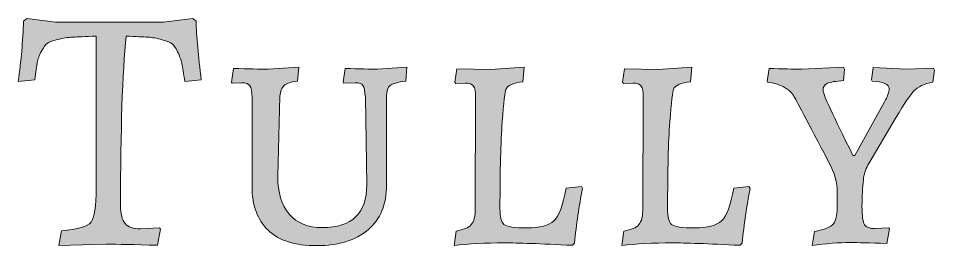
# Model space of a CAD drawing. Header units: inches. Extents: x 31.27 to 37.67, y -31.96 to -24.55.
# Drawn here: x 31.28 to 37.67, y -26.14 to -24.55 of the extents above; entities that cross this region are included whole.
import ezdxf

# ---------------------------------------------------------------- set-up
doc = ezdxf.new("R2010")
doc.units = ezdxf.units.IN
doc.header["$MEASUREMENT"] = 0
doc.layers.add('Layer 2', color=7, linetype='Continuous')

msp = doc.modelspace()

# ---------------------------------------------------------------- hatches: boundary and pattern name
at = {"layer": 'Layer 2', "true_color": 0xffffff}
h = msp.add_hatch(color=7, dxfattribs=at)
h.dxf.hatch_style = 2
edge = h.paths.add_edge_path()
edge.add_spline(control_points=[(31.8199, -25.7341), (31.8199, -25.7341), (31.8199, -24.6763), (31.8199, -24.6763), (31.7439, -24.6796), (31.6893, -24.682), (31.6562, -24.6836), (31.623, -24.6852), (31.5874, -24.6908), (31.5494, -24.7006), (31.5114, -24.7103), (31.4871, -24.7192), (31.4766, -24.7272), (31.4661, -24.7353), (31.4532, -24.7535), (31.4378, -24.7818), (31.4224, -24.8101), (31.4127, -24.8364), (31.4087, -24.8607), (31.4047, -24.8849), (31.3986, -24.9254), (31.3905, -24.982), (31.3905, -24.982), (31.2765, -24.9917), (31.2765, -24.9917), (31.2959, -24.8494), (31.308, -24.7094), (31.3129, -24.572), (31.3129, -24.572), (31.3347, -24.5526), (31.3347, -24.5526), (31.3347, -24.5526), (31.5361, -24.5793), (31.5361, -24.5793), (31.5361, -24.5793), (32.2882, -24.5793), (32.2882, -24.5793), (32.2882, -24.5793), (32.4944, -24.5526), (32.4944, -24.5526), (32.4944, -24.5526), (32.5162, -24.572), (32.5162, -24.572), (32.5194, -24.6771), (32.5316, -24.8138), (32.5526, -24.982), (32.5526, -24.982), (32.4385, -24.9917), (32.4385, -24.9917), (32.4289, -24.9351), (32.4216, -24.8938), (32.4167, -24.868), (32.4119, -24.8421), (32.4022, -24.8146), (32.3876, -24.7855), (32.373, -24.7563), (32.3601, -24.7378), (32.3488, -24.7296), (32.3375, -24.7216), (32.3144, -24.7123), (32.2796, -24.7018), (32.2449, -24.6913), (32.2113, -24.6852), (32.179, -24.6836), (32.1466, -24.682), (32.0965, -24.6796), (32.0286, -24.6763), (32.0027, -24.9351), (31.9897, -25.3281), (31.9897, -25.8554), (31.9897, -25.9152), (32.0002, -25.9577), (32.0213, -25.9827), (32.0423, -26.0078), (32.0779, -26.0203), (32.128, -26.0203), (32.128, -26.0203), (32.2615, -26.0131), (32.2615, -26.0131), (32.2615, -26.0131), (32.2687, -26.0228), (32.2687, -26.0228), (32.2687, -26.0228), (32.2469, -26.1343), (32.2469, -26.1343), (32.0852, -26.1295), (31.9663, -26.1271), (31.8903, -26.1271), (31.8903, -26.1271), (31.5579, -26.1368), (31.5579, -26.1368), (31.5579, -26.1368), (31.5773, -26.0325), (31.5773, -26.0325), (31.6905, -26.0228), (31.7593, -26.003), (31.7835, -25.973), (31.8078, -25.9431), (31.8199, -25.8635), (31.8199, -25.7341)], knot_values=[0, 0, 0, 0, 1, 1, 1, 2, 2, 2, 3, 3, 3, 4, 4, 4, 5, 5, 5, 6, 6, 6, 7, 7, 7, 8, 8, 8, 9, 9, 9, 10, 10, 10, 11, 11, 11, 12, 12, 12, 13, 13, 13, 14, 14, 14, 15, 15, 15, 16, 16, 16, 17, 17, 17, 18, 18, 18, 19, 19, 19, 20, 20, 20, 21, 21, 21, 22, 22, 22, 23, 23, 23, 24, 24, 24, 25, 25, 25, 26, 26, 26, 27, 27, 27, 28, 28, 28, 29, 29, 29, 30, 30, 30, 31, 31, 31, 32, 32, 32, 33, 33, 33, 33], degree=3, periodic=1)
h = msp.add_hatch(color=7, dxfattribs=at)
h.dxf.hatch_style = 2
edge = h.paths.add_edge_path()
edge.add_spline(control_points=[(33.3968, -26.0107), (33.6039, -26.0107), (33.7074, -25.9112), (33.7074, -25.7122), (33.7074, -25.7122), (33.6977, -25.1033), (33.6977, -25.1033), (33.6944, -25.0596), (33.6888, -25.0317), (33.6807, -25.0196), (33.6726, -25.0075), (33.6548, -25.0014), (33.6274, -25.0014), (33.6274, -25.0014), (33.5449, -25.0038), (33.5449, -25.0038), (33.5449, -25.0038), (33.5424, -24.9966), (33.5424, -24.9966), (33.5424, -24.9966), (33.557, -24.9019), (33.557, -24.9019), (33.6572, -24.9052), (33.7324, -24.9068), (33.7826, -24.9068), (33.7826, -24.9068), (33.9864, -24.8922), (33.9864, -24.8922), (33.9864, -24.8922), (33.9791, -24.9893), (33.9791, -24.9893), (33.9225, -24.9974), (33.8861, -25.0079), (33.8699, -25.0208), (33.8537, -25.0338), (33.8457, -25.0581), (33.8457, -25.0936), (33.8457, -25.0936), (33.8457, -25.7146), (33.8457, -25.7146), (33.8457, -25.8489), (33.8024, -25.9528), (33.7159, -26.0264), (33.6293, -26.1), (33.5104, -26.1368), (33.3592, -26.1368), (33.208, -26.1368), (33.0948, -26.1012), (33.0196, -26.03), (32.9444, -25.9589), (32.9068, -25.8562), (32.9068, -25.722), (32.9068, -25.722), (32.9068, -25.1033), (32.9068, -25.1033), (32.9068, -25.0629), (32.9019, -25.0358), (32.8923, -25.022), (32.8825, -25.0083), (32.8631, -25.0014), (32.834, -25.0014), (32.834, -25.0014), (32.7685, -25.0038), (32.7685, -25.0038), (32.7685, -25.0038), (32.7637, -24.9966), (32.7637, -24.9966), (32.7637, -24.9966), (32.7782, -24.9019), (32.7782, -24.9019), (32.8817, -24.9052), (32.9618, -24.9068), (33.0184, -24.9068), (33.0184, -24.9068), (33.2343, -24.8922), (33.2343, -24.8922), (33.2343, -24.8922), (33.2246, -24.9893), (33.2246, -24.9893), (33.1777, -24.9957), (33.1462, -25.0062), (33.13, -25.0208), (33.1138, -25.0354), (33.1041, -25.0605), (33.1009, -25.096), (33.1009, -25.096), (33.0863, -25.6516), (33.0863, -25.6516), (33.0863, -25.7665), (33.113, -25.855), (33.1664, -25.9173), (33.2198, -25.9795), (33.2965, -26.0107), (33.3968, -26.0107)], knot_values=[0, 0, 0, 0, 1, 1, 1, 2, 2, 2, 3, 3, 3, 4, 4, 4, 5, 5, 5, 6, 6, 6, 7, 7, 7, 8, 8, 8, 9, 9, 9, 10, 10, 10, 11, 11, 11, 12, 12, 12, 13, 13, 13, 14, 14, 14, 15, 15, 15, 16, 16, 16, 17, 17, 17, 18, 18, 18, 19, 19, 19, 20, 20, 20, 21, 21, 21, 22, 22, 22, 23, 23, 23, 24, 24, 24, 25, 25, 25, 26, 26, 26, 27, 27, 27, 28, 28, 28, 29, 29, 29, 30, 30, 30, 31, 31, 31, 31], degree=3, periodic=1)
h = msp.add_hatch(color=7, dxfattribs=at)
h.dxf.hatch_style = 2
edge = h.paths.add_edge_path()
edge.add_spline(control_points=[(34.3358, -24.9043), (34.3358, -24.9043), (34.5711, -24.9092), (34.5711, -24.9092), (34.5711, -24.9092), (34.8064, -24.8922), (34.8064, -24.8922), (34.8064, -24.8922), (34.7967, -24.9941), (34.7967, -24.9941), (34.7288, -25.0022), (34.6891, -25.02), (34.6778, -25.0474), (34.6714, -25.0605), (34.6629, -25.136), (34.6524, -25.2743), (34.6418, -25.4126), (34.6366, -25.6136), (34.6366, -25.8772), (34.6366, -25.9354), (34.6459, -25.9726), (34.6645, -25.9888), (34.6831, -26.005), (34.7369, -26.0131), (34.8258, -26.0131), (34.9147, -26.0131), (34.977, -25.9969), (35.0126, -25.9645), (35.0482, -25.9322), (35.0765, -25.8562), (35.0976, -25.7365), (35.0976, -25.7365), (35.2043, -25.7244), (35.2043, -25.7244), (35.2043, -25.7244), (35.2116, -25.7389), (35.2116, -25.7389), (35.1889, -25.8602), (35.1703, -25.9872), (35.1557, -26.1198), (35.1557, -26.1198), (35.1436, -26.1343), (35.1436, -26.1343), (34.9156, -26.123), (34.757, -26.1174), (34.6681, -26.1174), (34.5338, -26.1174), (34.4166, -26.1238), (34.3163, -26.1368), (34.3163, -26.1368), (34.3309, -26.0349), (34.3309, -26.0349), (34.3826, -26.0268), (34.4178, -26.0119), (34.4364, -25.99), (34.455, -25.9682), (34.4643, -25.9297), (34.4643, -25.8747), (34.4643, -25.8747), (34.4668, -25.1057), (34.4668, -25.1057), (34.4668, -25.0653), (34.4619, -25.0382), (34.4522, -25.0244), (34.4425, -25.0107), (34.4231, -25.0038), (34.3939, -25.0038), (34.3939, -25.0038), (34.3284, -25.0062), (34.3284, -25.0062), (34.3284, -25.0062), (34.3212, -24.9965), (34.3212, -24.9965), (34.3212, -24.9965), (34.3358, -24.9043), (34.3358, -24.9043)], knot_values=[0, 0, 0, 0, 1, 1, 1, 2, 2, 2, 3, 3, 3, 4, 4, 4, 5, 5, 5, 6, 6, 6, 7, 7, 7, 8, 8, 8, 9, 9, 9, 10, 10, 10, 11, 11, 11, 12, 12, 12, 13, 13, 13, 14, 14, 14, 15, 15, 15, 16, 16, 16, 17, 17, 17, 18, 18, 18, 19, 19, 19, 20, 20, 20, 21, 21, 21, 22, 22, 22, 23, 23, 23, 24, 24, 24, 25, 25, 25, 25], degree=3, periodic=1)
h = msp.add_hatch(color=7, dxfattribs=at)
h.dxf.hatch_style = 2
edge = h.paths.add_edge_path()
edge.add_spline(control_points=[(35.5051, -24.9043), (35.5051, -24.9043), (35.7404, -24.9092), (35.7404, -24.9092), (35.7404, -24.9092), (35.9757, -24.8922), (35.9757, -24.8922), (35.9757, -24.8922), (35.966, -24.9941), (35.966, -24.9941), (35.8981, -25.0022), (35.8584, -25.02), (35.8472, -25.0474), (35.8407, -25.0605), (35.8322, -25.136), (35.8217, -25.2743), (35.8111, -25.4126), (35.8059, -25.6136), (35.8059, -25.8772), (35.8059, -25.9354), (35.8152, -25.9726), (35.8338, -25.9888), (35.8524, -26.005), (35.9062, -26.0131), (35.9951, -26.0131), (36.084, -26.0131), (36.1464, -25.9969), (36.1819, -25.9645), (36.2175, -25.9322), (36.2458, -25.8562), (36.2669, -25.7365), (36.2669, -25.7365), (36.3736, -25.7244), (36.3736, -25.7244), (36.3736, -25.7244), (36.3809, -25.7389), (36.3809, -25.7389), (36.3582, -25.8602), (36.3396, -25.9872), (36.3251, -26.1198), (36.3251, -26.1198), (36.3129, -26.1343), (36.3129, -26.1343), (36.0849, -26.123), (35.9263, -26.1174), (35.8374, -26.1174), (35.7031, -26.1174), (35.5859, -26.1238), (35.4856, -26.1368), (35.4856, -26.1368), (35.5002, -26.0349), (35.5002, -26.0349), (35.5519, -26.0268), (35.5871, -26.0119), (35.6057, -25.99), (35.6243, -25.9682), (35.6336, -25.9297), (35.6336, -25.8747), (35.6336, -25.8747), (35.6361, -25.1057), (35.6361, -25.1057), (35.6361, -25.0653), (35.6312, -25.0382), (35.6215, -25.0244), (35.6118, -25.0107), (35.5924, -25.0038), (35.5633, -25.0038), (35.5633, -25.0038), (35.4978, -25.0062), (35.4978, -25.0062), (35.4978, -25.0062), (35.4905, -24.9965), (35.4905, -24.9965), (35.4905, -24.9965), (35.5051, -24.9043), (35.5051, -24.9043)], knot_values=[0, 0, 0, 0, 1, 1, 1, 2, 2, 2, 3, 3, 3, 4, 4, 4, 5, 5, 5, 6, 6, 6, 7, 7, 7, 8, 8, 8, 9, 9, 9, 10, 10, 10, 11, 11, 11, 12, 12, 12, 13, 13, 13, 14, 14, 14, 15, 15, 15, 16, 16, 16, 17, 17, 17, 18, 18, 18, 19, 19, 19, 20, 20, 20, 21, 21, 21, 22, 22, 22, 23, 23, 23, 24, 24, 24, 25, 25, 25, 25], degree=3, periodic=1)
h = msp.add_hatch(color=7, dxfattribs=at)
h.dxf.hatch_style = 2
edge = h.paths.add_edge_path()
edge.add_spline(control_points=[(37.2397, -24.8947), (37.2397, -24.8947), (37.4725, -24.9068), (37.4725, -24.9068), (37.4725, -24.9068), (37.6618, -24.8995), (37.6618, -24.8995), (37.6618, -24.8995), (37.669, -24.914), (37.669, -24.914), (37.669, -24.914), (37.6569, -24.9966), (37.6569, -24.9966), (37.5954, -25.0095), (37.5514, -25.0301), (37.5247, -25.0584), (37.498, -25.0867), (37.4564, -25.1478), (37.3998, -25.2416), (37.3998, -25.2416), (37.2033, -25.5764), (37.2033, -25.5764), (37.1855, -25.6072), (37.175, -25.6411), (37.1717, -25.6783), (37.1652, -25.7333), (37.162, -25.7947), (37.162, -25.8627), (37.162, -25.9306), (37.1681, -25.9735), (37.1802, -25.9912), (37.1924, -26.009), (37.2162, -26.0179), (37.2518, -26.0179), (37.2518, -26.0179), (37.3489, -26.0131), (37.3489, -26.0131), (37.3489, -26.0131), (37.3537, -26.0204), (37.3537, -26.0204), (37.3537, -26.0204), (37.3343, -26.1222), (37.3343, -26.1222), (37.2146, -26.1174), (37.1313, -26.115), (37.0844, -26.115), (36.9987, -26.115), (36.9089, -26.1222), (36.8151, -26.1368), (36.8151, -26.1368), (36.8296, -26.0374), (36.8296, -26.0374), (36.9008, -26.026), (36.9453, -26.0082), (36.9631, -25.984), (36.9809, -25.9597), (36.9898, -25.912), (36.9898, -25.8408), (36.9898, -25.8408), (36.9898, -25.7656), (36.9898, -25.7656), (36.9898, -25.6977), (36.9704, -25.6281), (36.9315, -25.557), (36.7811, -25.2691), (36.6986, -25.1138), (36.6841, -25.0912), (36.6485, -25.0378), (36.5886, -25.0071), (36.5046, -24.999), (36.5046, -24.999), (36.4997, -24.9893), (36.4997, -24.9893), (36.4997, -24.9893), (36.5142, -24.9019), (36.5142, -24.9019), (36.6064, -24.9052), (36.6824, -24.9068), (36.7423, -24.9068), (36.7423, -24.9068), (37.0335, -24.8922), (37.0335, -24.8922), (37.0335, -24.8922), (37.0407, -24.9068), (37.0407, -24.9068), (37.0407, -24.9068), (37.0335, -24.9869), (37.0335, -24.9869), (36.9785, -24.9901), (36.9408, -24.9962), (36.9206, -25.005), (36.9004, -25.014), (36.8903, -25.0305), (36.8903, -25.0548), (36.8903, -25.0791), (36.9598, -25.2303), (37.099, -25.5085), (37.099, -25.5085), (37.1111, -25.5085), (37.1111, -25.5085), (37.1111, -25.5085), (37.3197, -25.1348), (37.3197, -25.1348), (37.3407, -25.0977), (37.3513, -25.0669), (37.3513, -25.0426), (37.3513, -25.0119), (37.3116, -24.9941), (37.2324, -24.9893), (37.2324, -24.9893), (37.2275, -24.982), (37.2275, -24.982), (37.2275, -24.982), (37.2397, -24.8947), (37.2397, -24.8947)], knot_values=[0, 0, 0, 0, 1, 1, 1, 2, 2, 2, 3, 3, 3, 4, 4, 4, 5, 5, 5, 6, 6, 6, 7, 7, 7, 8, 8, 8, 9, 9, 9, 10, 10, 10, 11, 11, 11, 12, 12, 12, 13, 13, 13, 14, 14, 14, 15, 15, 15, 16, 16, 16, 17, 17, 17, 18, 18, 18, 19, 19, 19, 20, 20, 20, 21, 21, 21, 22, 22, 22, 23, 23, 23, 24, 24, 24, 25, 25, 25, 26, 26, 26, 27, 27, 27, 28, 28, 28, 29, 29, 29, 30, 30, 30, 31, 31, 31, 32, 32, 32, 33, 33, 33, 34, 34, 34, 35, 35, 35, 36, 36, 36, 37, 37, 37, 38, 38, 38, 38], degree=3, periodic=1)

# ---------------------------------------------------------------- linework, layer by layer
at = {"layer": 'Layer 2', "lineweight": 0}
for points, knots in [([(31.8199, -25.7341), (31.8199, -25.7341), (31.8199, -24.6763), (31.8199, -24.6763), (31.7439, -24.6796), (31.6893, -24.682), (31.6562, -24.6836), (31.623, -24.6852), (31.5874, -24.6908), (31.5494, -24.7006), (31.5114, -24.7103), (31.4871, -24.7192), (31.4766, -24.7272), (31.4661, -24.7353), (31.4532, -24.7535), (31.4378, -24.7818), (31.4224, -24.8101), (31.4127, -24.8364), (31.4087, -24.8607), (31.4047, -24.8849), (31.3986, -24.9254), (31.3905, -24.982), (31.3905, -24.982), (31.2765, -24.9917), (31.2765, -24.9917), (31.2959, -24.8494), (31.308, -24.7094), (31.3129, -24.572), (31.3129, -24.572), (31.3347, -24.5526), (31.3347, -24.5526), (31.3347, -24.5526), (31.5361, -24.5793), (31.5361, -24.5793), (31.5361, -24.5793), (32.2882, -24.5793), (32.2882, -24.5793), (32.2882, -24.5793), (32.4944, -24.5526), (32.4944, -24.5526), (32.4944, -24.5526), (32.5162, -24.572), (32.5162, -24.572), (32.5194, -24.6771), (32.5316, -24.8138), (32.5526, -24.982), (32.5526, -24.982), (32.4385, -24.9917), (32.4385, -24.9917), (32.4289, -24.9351), (32.4216, -24.8938), (32.4167, -24.868), (32.4119, -24.8421), (32.4022, -24.8146), (32.3876, -24.7855), (32.373, -24.7563), (32.3601, -24.7378), (32.3488, -24.7296), (32.3375, -24.7216), (32.3144, -24.7123), (32.2796, -24.7018), (32.2449, -24.6913), (32.2113, -24.6852), (32.179, -24.6836), (32.1466, -24.682), (32.0965, -24.6796), (32.0286, -24.6763), (32.0027, -24.9351), (31.9897, -25.3281), (31.9897, -25.8554), (31.9897, -25.9152), (32.0002, -25.9577), (32.0213, -25.9827), (32.0423, -26.0078), (32.0779, -26.0203), (32.128, -26.0203), (32.128, -26.0203), (32.2615, -26.0131), (32.2615, -26.0131), (32.2615, -26.0131), (32.2687, -26.0228), (32.2687, -26.0228), (32.2687, -26.0228), (32.2469, -26.1343), (32.2469, -26.1343), (32.0852, -26.1295), (31.9663, -26.1271), (31.8903, -26.1271), (31.8903, -26.1271), (31.5579, -26.1368), (31.5579, -26.1368), (31.5579, -26.1368), (31.5773, -26.0325), (31.5773, -26.0325), (31.6905, -26.0228), (31.7593, -26.003), (31.7835, -25.973), (31.8078, -25.9431), (31.8199, -25.8635), (31.8199, -25.7341)], [0, 0, 0, 0, 1, 1, 1, 2, 2, 2, 3, 3, 3, 4, 4, 4, 5, 5, 5, 6, 6, 6, 7, 7, 7, 8, 8, 8, 9, 9, 9, 10, 10, 10, 11, 11, 11, 12, 12, 12, 13, 13, 13, 14, 14, 14, 15, 15, 15, 16, 16, 16, 17, 17, 17, 18, 18, 18, 19, 19, 19, 20, 20, 20, 21, 21, 21, 22, 22, 22, 23, 23, 23, 24, 24, 24, 25, 25, 25, 26, 26, 26, 27, 27, 27, 28, 28, 28, 29, 29, 29, 30, 30, 30, 31, 31, 31, 32, 32, 32, 33, 33, 33, 33]), ([(33.3968, -26.0107), (33.6039, -26.0107), (33.7074, -25.9112), (33.7074, -25.7122), (33.7074, -25.7122), (33.6977, -25.1033), (33.6977, -25.1033), (33.6944, -25.0596), (33.6888, -25.0317), (33.6807, -25.0196), (33.6726, -25.0075), (33.6548, -25.0014), (33.6274, -25.0014), (33.6274, -25.0014), (33.5449, -25.0038), (33.5449, -25.0038), (33.5449, -25.0038), (33.5424, -24.9966), (33.5424, -24.9966), (33.5424, -24.9966), (33.557, -24.9019), (33.557, -24.9019), (33.6572, -24.9052), (33.7324, -24.9068), (33.7826, -24.9068), (33.7826, -24.9068), (33.9864, -24.8922), (33.9864, -24.8922), (33.9864, -24.8922), (33.9791, -24.9893), (33.9791, -24.9893), (33.9225, -24.9974), (33.8861, -25.0079), (33.8699, -25.0208), (33.8537, -25.0338), (33.8457, -25.0581), (33.8457, -25.0936), (33.8457, -25.0936), (33.8457, -25.7146), (33.8457, -25.7146), (33.8457, -25.8489), (33.8024, -25.9528), (33.7159, -26.0264), (33.6293, -26.1), (33.5104, -26.1368), (33.3592, -26.1368), (33.208, -26.1368), (33.0948, -26.1012), (33.0196, -26.03), (32.9444, -25.9589), (32.9068, -25.8562), (32.9068, -25.722), (32.9068, -25.722), (32.9068, -25.1033), (32.9068, -25.1033), (32.9068, -25.0629), (32.9019, -25.0358), (32.8923, -25.022), (32.8825, -25.0083), (32.8631, -25.0014), (32.834, -25.0014), (32.834, -25.0014), (32.7685, -25.0038), (32.7685, -25.0038), (32.7685, -25.0038), (32.7637, -24.9966), (32.7637, -24.9966), (32.7637, -24.9966), (32.7782, -24.9019), (32.7782, -24.9019), (32.8817, -24.9052), (32.9618, -24.9068), (33.0184, -24.9068), (33.0184, -24.9068), (33.2343, -24.8922), (33.2343, -24.8922), (33.2343, -24.8922), (33.2246, -24.9893), (33.2246, -24.9893), (33.1777, -24.9957), (33.1462, -25.0062), (33.13, -25.0208), (33.1138, -25.0354), (33.1041, -25.0605), (33.1009, -25.096), (33.1009, -25.096), (33.0863, -25.6516), (33.0863, -25.6516), (33.0863, -25.7665), (33.113, -25.855), (33.1664, -25.9173), (33.2198, -25.9795), (33.2965, -26.0107), (33.3968, -26.0107)], [0, 0, 0, 0, 1, 1, 1, 2, 2, 2, 3, 3, 3, 4, 4, 4, 5, 5, 5, 6, 6, 6, 7, 7, 7, 8, 8, 8, 9, 9, 9, 10, 10, 10, 11, 11, 11, 12, 12, 12, 13, 13, 13, 14, 14, 14, 15, 15, 15, 16, 16, 16, 17, 17, 17, 18, 18, 18, 19, 19, 19, 20, 20, 20, 21, 21, 21, 22, 22, 22, 23, 23, 23, 24, 24, 24, 25, 25, 25, 26, 26, 26, 27, 27, 27, 28, 28, 28, 29, 29, 29, 30, 30, 30, 31, 31, 31, 31]), ([(34.3358, -24.9043), (34.3358, -24.9043), (34.5711, -24.9092), (34.5711, -24.9092), (34.5711, -24.9092), (34.8064, -24.8922), (34.8064, -24.8922), (34.8064, -24.8922), (34.7967, -24.9941), (34.7967, -24.9941), (34.7288, -25.0022), (34.6891, -25.02), (34.6778, -25.0474), (34.6714, -25.0605), (34.6629, -25.136), (34.6524, -25.2743), (34.6418, -25.4126), (34.6366, -25.6136), (34.6366, -25.8772), (34.6366, -25.9354), (34.6459, -25.9726), (34.6645, -25.9888), (34.6831, -26.005), (34.7369, -26.0131), (34.8258, -26.0131), (34.9147, -26.0131), (34.977, -25.9969), (35.0126, -25.9645), (35.0482, -25.9322), (35.0765, -25.8562), (35.0976, -25.7365), (35.0976, -25.7365), (35.2043, -25.7244), (35.2043, -25.7244), (35.2043, -25.7244), (35.2116, -25.7389), (35.2116, -25.7389), (35.1889, -25.8602), (35.1703, -25.9872), (35.1557, -26.1198), (35.1557, -26.1198), (35.1436, -26.1343), (35.1436, -26.1343), (34.9156, -26.123), (34.757, -26.1174), (34.6681, -26.1174), (34.5338, -26.1174), (34.4166, -26.1238), (34.3163, -26.1368), (34.3163, -26.1368), (34.3309, -26.0349), (34.3309, -26.0349), (34.3826, -26.0268), (34.4178, -26.0119), (34.4364, -25.99), (34.455, -25.9682), (34.4643, -25.9297), (34.4643, -25.8747), (34.4643, -25.8747), (34.4668, -25.1057), (34.4668, -25.1057), (34.4668, -25.0653), (34.4619, -25.0382), (34.4522, -25.0244), (34.4425, -25.0107), (34.4231, -25.0038), (34.3939, -25.0038), (34.3939, -25.0038), (34.3284, -25.0062), (34.3284, -25.0062), (34.3284, -25.0062), (34.3212, -24.9965), (34.3212, -24.9965), (34.3212, -24.9965), (34.3358, -24.9043), (34.3358, -24.9043)], [0, 0, 0, 0, 1, 1, 1, 2, 2, 2, 3, 3, 3, 4, 4, 4, 5, 5, 5, 6, 6, 6, 7, 7, 7, 8, 8, 8, 9, 9, 9, 10, 10, 10, 11, 11, 11, 12, 12, 12, 13, 13, 13, 14, 14, 14, 15, 15, 15, 16, 16, 16, 17, 17, 17, 18, 18, 18, 19, 19, 19, 20, 20, 20, 21, 21, 21, 22, 22, 22, 23, 23, 23, 24, 24, 24, 25, 25, 25, 25]), ([(35.5051, -24.9043), (35.5051, -24.9043), (35.7404, -24.9092), (35.7404, -24.9092), (35.7404, -24.9092), (35.9757, -24.8922), (35.9757, -24.8922), (35.9757, -24.8922), (35.966, -24.9941), (35.966, -24.9941), (35.8981, -25.0022), (35.8584, -25.02), (35.8472, -25.0474), (35.8407, -25.0605), (35.8322, -25.136), (35.8217, -25.2743), (35.8111, -25.4126), (35.8059, -25.6136), (35.8059, -25.8772), (35.8059, -25.9354), (35.8152, -25.9726), (35.8338, -25.9888), (35.8524, -26.005), (35.9062, -26.0131), (35.9951, -26.0131), (36.084, -26.0131), (36.1464, -25.9969), (36.1819, -25.9645), (36.2175, -25.9322), (36.2458, -25.8562), (36.2669, -25.7365), (36.2669, -25.7365), (36.3736, -25.7244), (36.3736, -25.7244), (36.3736, -25.7244), (36.3809, -25.7389), (36.3809, -25.7389), (36.3582, -25.8602), (36.3396, -25.9872), (36.3251, -26.1198), (36.3251, -26.1198), (36.3129, -26.1343), (36.3129, -26.1343), (36.0849, -26.123), (35.9263, -26.1174), (35.8374, -26.1174), (35.7031, -26.1174), (35.5859, -26.1238), (35.4856, -26.1368), (35.4856, -26.1368), (35.5002, -26.0349), (35.5002, -26.0349), (35.5519, -26.0268), (35.5871, -26.0119), (35.6057, -25.99), (35.6243, -25.9682), (35.6336, -25.9297), (35.6336, -25.8747), (35.6336, -25.8747), (35.6361, -25.1057), (35.6361, -25.1057), (35.6361, -25.0653), (35.6312, -25.0382), (35.6215, -25.0244), (35.6118, -25.0107), (35.5924, -25.0038), (35.5633, -25.0038), (35.5633, -25.0038), (35.4978, -25.0062), (35.4978, -25.0062), (35.4978, -25.0062), (35.4905, -24.9965), (35.4905, -24.9965), (35.4905, -24.9965), (35.5051, -24.9043), (35.5051, -24.9043)], [0, 0, 0, 0, 1, 1, 1, 2, 2, 2, 3, 3, 3, 4, 4, 4, 5, 5, 5, 6, 6, 6, 7, 7, 7, 8, 8, 8, 9, 9, 9, 10, 10, 10, 11, 11, 11, 12, 12, 12, 13, 13, 13, 14, 14, 14, 15, 15, 15, 16, 16, 16, 17, 17, 17, 18, 18, 18, 19, 19, 19, 20, 20, 20, 21, 21, 21, 22, 22, 22, 23, 23, 23, 24, 24, 24, 25, 25, 25, 25]), ([(37.2397, -24.8947), (37.2397, -24.8947), (37.4725, -24.9068), (37.4725, -24.9068), (37.4725, -24.9068), (37.6618, -24.8995), (37.6618, -24.8995), (37.6618, -24.8995), (37.669, -24.914), (37.669, -24.914), (37.669, -24.914), (37.6569, -24.9966), (37.6569, -24.9966), (37.5954, -25.0095), (37.5514, -25.0301), (37.5247, -25.0584), (37.498, -25.0867), (37.4564, -25.1478), (37.3998, -25.2416), (37.3998, -25.2416), (37.2033, -25.5764), (37.2033, -25.5764), (37.1855, -25.6072), (37.175, -25.6411), (37.1717, -25.6783), (37.1652, -25.7333), (37.162, -25.7947), (37.162, -25.8627), (37.162, -25.9306), (37.1681, -25.9735), (37.1802, -25.9912), (37.1924, -26.009), (37.2162, -26.0179), (37.2518, -26.0179), (37.2518, -26.0179), (37.3489, -26.0131), (37.3489, -26.0131), (37.3489, -26.0131), (37.3537, -26.0204), (37.3537, -26.0204), (37.3537, -26.0204), (37.3343, -26.1222), (37.3343, -26.1222), (37.2146, -26.1174), (37.1313, -26.115), (37.0844, -26.115), (36.9987, -26.115), (36.9089, -26.1222), (36.8151, -26.1368), (36.8151, -26.1368), (36.8296, -26.0374), (36.8296, -26.0374), (36.9008, -26.026), (36.9453, -26.0082), (36.9631, -25.984), (36.9809, -25.9597), (36.9898, -25.912), (36.9898, -25.8408), (36.9898, -25.8408), (36.9898, -25.7656), (36.9898, -25.7656), (36.9898, -25.6977), (36.9704, -25.6281), (36.9315, -25.557), (36.7811, -25.2691), (36.6986, -25.1138), (36.6841, -25.0912), (36.6485, -25.0378), (36.5886, -25.0071), (36.5046, -24.999), (36.5046, -24.999), (36.4997, -24.9893), (36.4997, -24.9893), (36.4997, -24.9893), (36.5142, -24.9019), (36.5142, -24.9019), (36.6064, -24.9052), (36.6824, -24.9068), (36.7423, -24.9068), (36.7423, -24.9068), (37.0335, -24.8922), (37.0335, -24.8922), (37.0335, -24.8922), (37.0407, -24.9068), (37.0407, -24.9068), (37.0407, -24.9068), (37.0335, -24.9869), (37.0335, -24.9869), (36.9785, -24.9901), (36.9408, -24.9962), (36.9206, -25.005), (36.9004, -25.014), (36.8903, -25.0305), (36.8903, -25.0548), (36.8903, -25.0791), (36.9598, -25.2303), (37.099, -25.5085), (37.099, -25.5085), (37.1111, -25.5085), (37.1111, -25.5085), (37.1111, -25.5085), (37.3197, -25.1348), (37.3197, -25.1348), (37.3407, -25.0977), (37.3513, -25.0669), (37.3513, -25.0426), (37.3513, -25.0119), (37.3116, -24.9941), (37.2324, -24.9893), (37.2324, -24.9893), (37.2275, -24.982), (37.2275, -24.982), (37.2275, -24.982), (37.2397, -24.8947), (37.2397, -24.8947)], [0, 0, 0, 0, 1, 1, 1, 2, 2, 2, 3, 3, 3, 4, 4, 4, 5, 5, 5, 6, 6, 6, 7, 7, 7, 8, 8, 8, 9, 9, 9, 10, 10, 10, 11, 11, 11, 12, 12, 12, 13, 13, 13, 14, 14, 14, 15, 15, 15, 16, 16, 16, 17, 17, 17, 18, 18, 18, 19, 19, 19, 20, 20, 20, 21, 21, 21, 22, 22, 22, 23, 23, 23, 24, 24, 24, 25, 25, 25, 26, 26, 26, 27, 27, 27, 28, 28, 28, 29, 29, 29, 30, 30, 30, 31, 31, 31, 32, 32, 32, 33, 33, 33, 34, 34, 34, 35, 35, 35, 36, 36, 36, 37, 37, 37, 38, 38, 38, 38])]:
    msp.add_open_spline(points, degree=3, knots=knots, dxfattribs=at)

doc.saveas('drawing.dxf')
